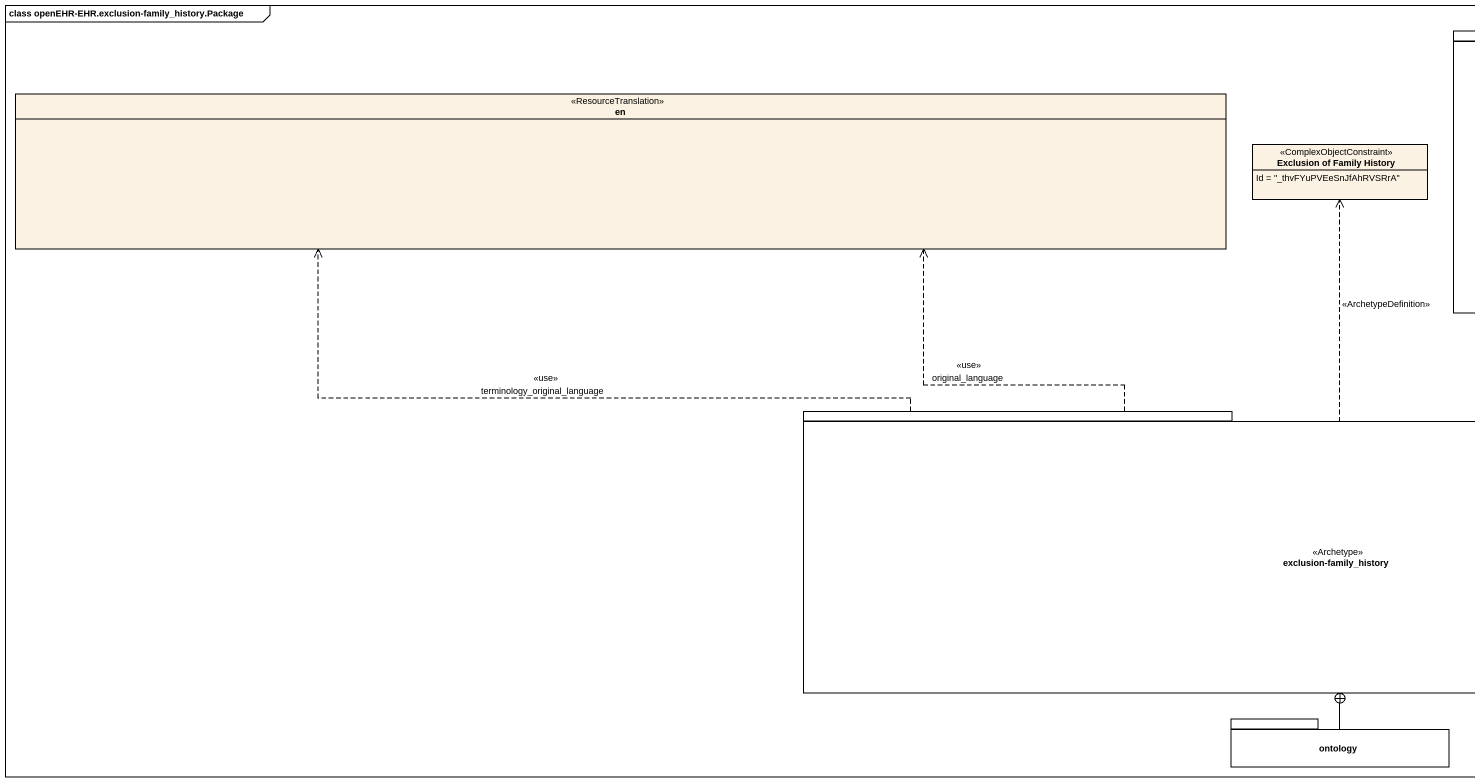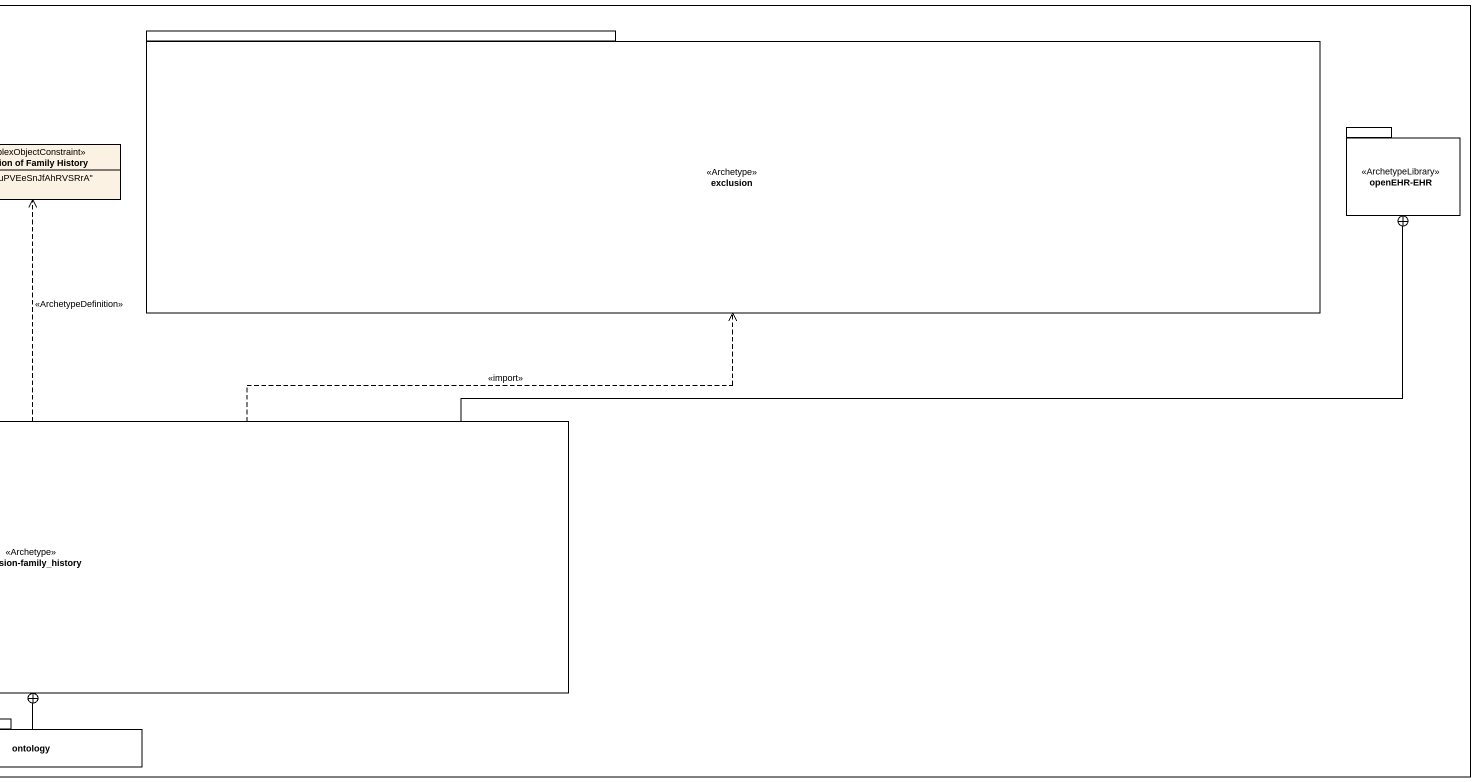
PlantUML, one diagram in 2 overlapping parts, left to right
@startuml
mainframe class openEHR-EHR.exclusion-family_history.Package
hide circle
hide empty members
package exclusion <<Archetype>> {
}
enum en <<ResourceTranslation>>
class "Exclusion of Family History" as Exclusion_of_Family_History <<ComplexObjectConstraint>> {
  Id = "_thvFYuPVEeSnJfAhRVSRrA"
}
package "openEHR-EHR" as openEHR_EHR <<ArchetypeLibrary>> {
}
package "exclusion-family_history" as exclusion_family_history <<Archetype>> {
}
package ontology {
}
exclusion_family_history .right.> exclusion : <<import>>
exclusion_family_history .left.> en : <<use>>\nterminology_original_language
exclusion_family_history .left.> en : <<use>>\noriginal_language
exclusion_family_history .up.> Exclusion_of_Family_History : <<ArchetypeDefinition>>
exclusion_family_history -right-+ openEHR_EHR
ontology -up-+ exclusion_family_history
@enduml
